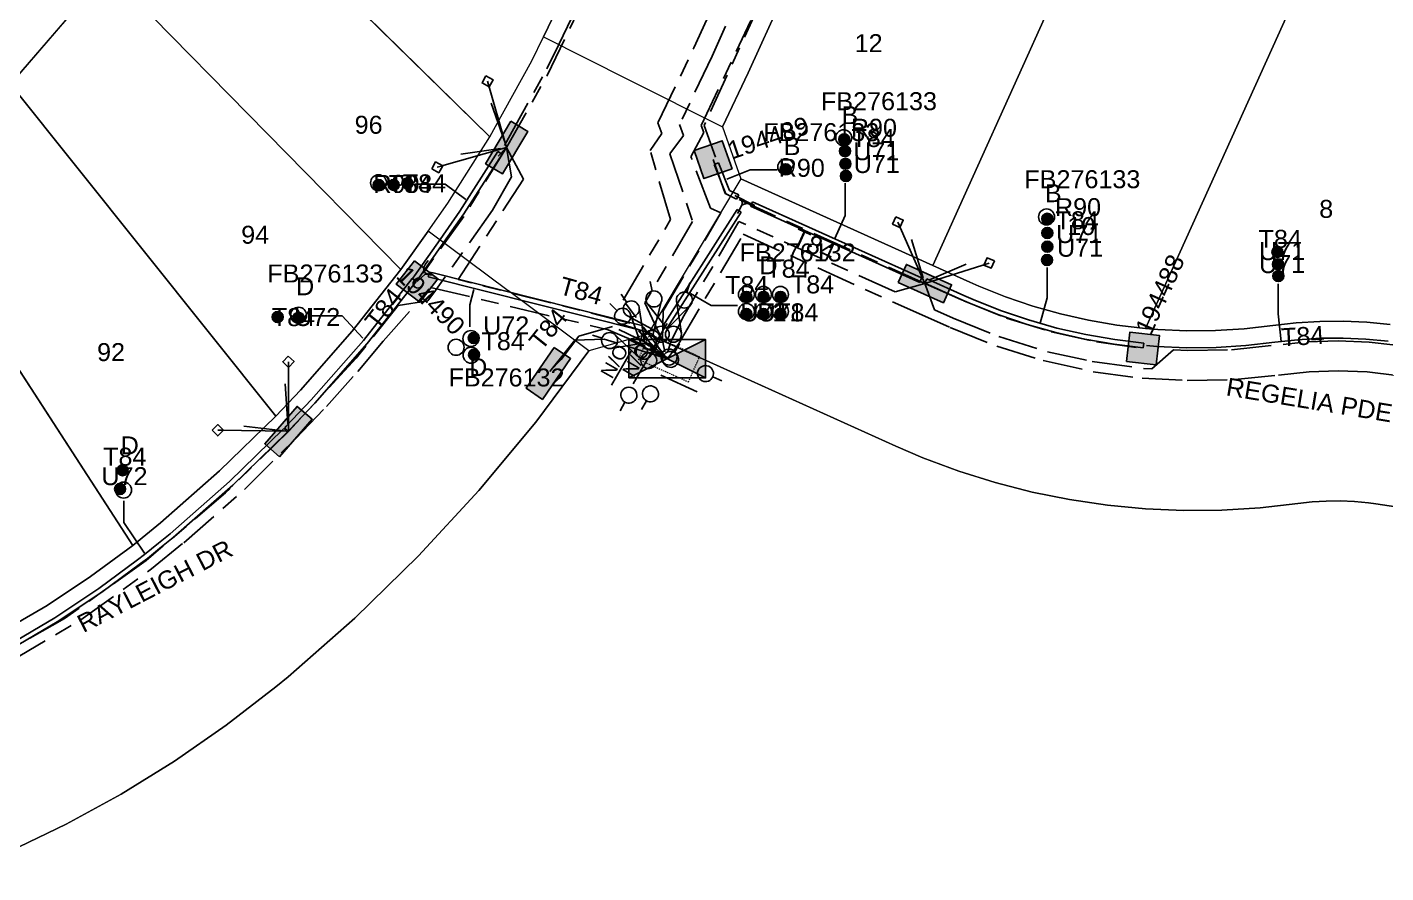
# Model space of a CAD drawing. Header units: metres. Extents: x 282960 to 285195, y 6134329 to 6136665.
# Drawn here: x 283558 to 283693.9, y 6135703 to 6135787.7 of the extents above; entities that cross this region are included whole.
import ezdxf
from ezdxf.enums import TextEntityAlignment as Align

# ---------------------------------------------------------------- set-up
doc = ezdxf.new("R2010")
doc.units = ezdxf.units.M
for name, pattern in [('Cable Exist UG', [8.2, 4, -1.2, 1.8, -1.2]), ('DASHED', [0.75, 0.5, -0.25]), ('HIDDEN', [0.375, 0.25, -0.125]), ('HIDDEN2', [0.1875, 0.125, -0.0625])]:
    doc.linetypes.add(name, pattern=pattern)
doc.layers.get('0').update_dxf_attribs({"color": 6})
for name, color, linetype, lineweight in [('Cadastre Land Parcels_SP_EXT', 9, 'Continuous', 5), ('Cadastre Other Property_SP_EXT', 9, 'HIDDEN', 5), ('Cadastre Roads_SP_EXT', 9, 'Continuous', 5)]:
    doc.layers.add(name, color=color, linetype=linetype, lineweight=lineweight)
for name, color, linetype in [('Duct_SP_EXT', 7, 'Continuous'), ('Equip_HV_EXT', 7, 'Continuous'), ('Equip_LV_EXT', 7, 'Continuous'), ('Mains_HV_EXT', 7, 'Continuous'), ('Mains_LV_EXT', 7, 'Continuous'), ('Mains_LV_SL_EXT', 7, 'Continuous'), ('Notes_HV_MISC', 7, 'Continuous'), ('Services_SP_EXT', 7, 'Continuous'), ('Sub_SP_EXT', 7, 'Continuous'), ('SupportsUG_SP_LV_EXT', 7, 'Continuous'), ('SupportsUG_SP_LV_SL_EXT', 7, 'Continuous'), ('Trench_SP_EXT', 7, 'Continuous')]:
    doc.layers.add(name, color=color, linetype=linetype)
doc.layers.add('UNKNOWN_FEATURES', color=1, linetype='DASHED', plot=False)
doc.styles.add('COLUMN_LABEL', font='arial.ttf')
doc.styles.add('iecARIAL', font='arial.ttf', dxfattribs={"height": 2})
doc.styles.add('POLE_LABEL', font='arial.ttf')
doc.styles.get("Standard").update_dxf_attribs({"font": 'arial.ttf'})
doc.styles.add('SWITCH_LABEL', font='arial.ttf', dxfattribs={"height": 2.5})

# ---------------------------------------------------------------- blocks, each defined once
blk = doc.blocks.new('SUB_PADMOUNT_EXT')
for points in [[(0, 0), (-3.84, 1.92), (-3.84, -1.92)], [(0, 0), (3.84, 1.92), (3.84, -1.92)]]:
    blk.add_hatch(color=256).paths.add_polyline_path(points)
for p, q in [((3.84, 1.92), (-3.84, -1.92)), ((-3.84, 1.92), (3.84, -1.92))]:
    blk.add_line(p, q)
blk.add_lwpolyline([(-3.84, -1.92), (3.84, -1.92), (3.84, 1.92), (-3.84, 1.92)], close=True)
for tag, height, flags, p in [('ASSET_NUM', 3.5, 8, (2, 2)), ('STREET_CODE', 0.2, 9, (1.5, 0)), ('CONSTRUCTED_VOLTAGE', 0.2, 9, (1.5, -0.2)), ('OPERATING_VOLTAGE', 0.2, 9, (1.5, -0.6)), ('ORIENTATION', 0.2, 9, (1.5, -0.8)), ('OWNED_BY', 0.2, 9, (1.5, -1)), ('OPERATED_BY', 0.2, 9, (1.5, -1.2)), ('NO_PHASES', 0.2, 9, (1.5, -0.4)), ('MAINTAINED_BY', 0.2, 9, (1.5, -1.4)), ('SECONDARY_VOLTAGE', 0.2, 9, (1.5, -1.6)), ('STATE', 0.2, 9, (1.5, -1.8)), ('SUBSTATION_TYPE', 0.2, 9, (1.5, -2.2)), ('PARENT', 0.2, 9, (1.5, -2)), ('USAGE', 0.2, 9, (1.5, -2.4)), ('LEGEND', 0.2, 9, (1.5, -2.6)), ('LOCATION', 0.2, 9, (1.5, -2.8)), ('STREETNAME', 0.2, 9, (1.5, -3)), ('SUBURB', 0.2, 9, (1.5, -3.2)), ('Z', 0.2, 1, (1.5, -3.6)), ('NOTES', 0.2, 9, (1.5, -3.4))]:
    blk.add_attdef(tag, text='', height=height, dxfattribs=dict(flags=flags)).set_placement(p, align=Align.MIDDLE_LEFT)
blk = doc.blocks.new('COLUMN_EXT')
blk.add_hatch(color=256).paths.add_polyline_path([(-1.49, 1.48), (-1.49, -1.49), (1.48, -1.49), (1.48, 1.48)])
blk.add_lwpolyline([(-1.49, -1.49), (1.48, -1.49), (1.48, 1.48), (-1.49, 1.48)], close=True)
for tag, height, style, flags, p in [('ASSET_NUM', 2.5, 'COLUMN_LABEL', 8, (2, 2)), ('STRUCTURE_PLANT_NUMBER', 0.2, 'POLE_LABEL', 9, (1.81, 0.03)), ('STREET_CODE', 0.2, 'COLUMN_LABEL', 9, (1.81, -0.2))]:
    blk.add_attdef(tag, text='', height=height, dxfattribs=dict(style=style, flags=flags)).set_placement(p, align=Align.MIDDLE_LEFT)
at = {"flags": 9}
for tag, p in [('COLUMN_TYPE', (1.81, -0.4)), ('OWNED_BY', (1.81, -0.6)), ('STATE', (1.81, -0.8)), ('USAGE', (1.81, -1)), ('LEGEND', (1.81, -1.2)), ('LOCATION', (1.81, -1.4)), ('STREETNAME', (1.81, -1.6)), ('SUBURB', (1.81, -1.8)), ('NOTES', (1.81, -2))]:
    blk.add_attdef(tag, text='', height=0.2, dxfattribs=at).set_placement(p, align=Align.MIDDLE_LEFT)
at = {"flags": 1}
blk.add_attdef('Z', (1.81, -2.35), '', height=0.2, dxfattribs=at)
blk = doc.blocks.new('PILLAR_EXT')
blk.add_hatch(color=256).paths.add_polyline_path([(-2.475, 0.99), (-2.475, -0.99), (2.475, -0.99), (2.475, 0.99)])
blk.add_lwpolyline([(-2.475, -0.99), (2.475, -0.99), (2.475, 0.99), (-2.475, 0.99)], close=True)
at = {"style": 'iecARIAL', "flags": 8}
blk.add_attdef('ASSET_NUM', (1.5, 3.5), '', height=2.5, dxfattribs=at)
for tag, p, flags in [('OWNED_BY', (0, -0.2), 9), ('STATE', (0, -0.4), 9), ('SUPPORT_TYPE', (0, -0.6), 9), ('USAGE', (0, -0.8), 9), ('LEGEND', (0, -1), 9), ('LOCATION', (0, -1.2), 9), ('NOTES', (0, -1.4), 9), ('STREETNAME', (0, -1.8), 9), ('SUBURB', (0, -2), 1), ('PARENT', (0, -1.6), 9)]:
    blk.add_attdef(tag, p, '', height=0.2, dxfattribs=dict(flags=flags))
blk = doc.blocks.new('DUCT_EXT')
blk.add_circle((0, 0.8), 0.8)
at = {"flags": 1}
blk.add_attdef('Z', (0, 0), '', height=0.2, dxfattribs=at)
at = {"flags": 9}
for tag, p in [('DUCT_CODE', (0, 0)), ('XSECT_TYPE', (0, -0.2)), ('STATE', (0, -0.6)), ('FB_REFERENCE', (0, -0.4)), ('NOTES', (0, -0.8))]:
    blk.add_attdef(tag, text='', height=0.2, dxfattribs=at).set_placement(p, align=Align.MIDDLE_LEFT)
blk = doc.blocks.new('CCP_EXT')
at = {"flags": 9}
for tag, p in [('LEGEND', (0, -1.4)), ('STATE', (0, -1.8)), ('LIFE_SUPPORT', (0, -1.6)), ('NOTES', (0, -2))]:
    blk.add_attdef(tag, text='', height=0.2, dxfattribs=at).set_placement(p, align=Align.MIDDLE_LEFT)
blk.add_wipeout([(0, 0.57), (0.57, 0), (0, -0.57), (-0.57, 0)])
blk.add_lwpolyline([(-0.57, 0), (0, 0.57), (0.57, 0), (0, -0.57), (-0.57, 0)])
at = {"flags": 1}
blk.add_attdef('Z', (0, 0), '', height=0.2, dxfattribs=at)
at = {"flags": 9}
for tag, p in [('CCP_TYPE', (0, 0)), ('CONSTRUCTED_VOLTAGE', (0, -0.2)), ('OPERATING_VOLTAGE', (0, -0.6)), ('ORIENTATION', (0, -0.8)), ('OWNED_BY', (0, -1)), ('NO_PHASES', (0, -0.4)), ('USAGE', (0, -1.2))]:
    blk.add_attdef(tag, text='', height=0.2, dxfattribs=at).set_placement(p, align=Align.MIDDLE_LEFT)
blk = doc.blocks.new('LV_UG_DFUSE_CLOSED_EXT')
for points in [[(1, 0), (0, 0)], [(5.04, 0.73), (2.16, -0.72)], [(5.05, -0.71), (2.16, 0.72)], [(6.2, 0.01), (7.2, 0.01)]]:
    blk.add_lwpolyline(points)
for centre in [(1.8, 0), (5.4, 0.01)]:
    blk.add_circle(centre, 0.8)
at = {"flags": 9}
for tag, p in [('ACTUAL_STATUS', (0, 0)), ('CONSTRUCTED_VOLTAGE', (0, -0.2)), ('OPERATING_VOLTAGE', (0, -0.6)), ('ORIENTATION', (0, -0.8)), ('STATE', (0, -1)), ('SWITCH_TYPE', (0, -1.2)), ('NO_PHASES', (0, -0.4)), ('USAGE', (0, -1.4)), ('NOTES', (0, -1.6))]:
    blk.add_attdef(tag, text='', height=0.2, dxfattribs=at).set_placement(p, align=Align.MIDDLE_LEFT)
at = {"flags": 1}
blk.add_attdef('Z', (0, 0), '', height=0.2, dxfattribs=at)
blk = doc.blocks.new('SWG_HOLEC_SU_NO_EXT')
blk.add_line((1.8, -2), (5.8, -2))
for points in [[(1, 0), (0, 0)], [(6.6, 0), (7.6, 0)]]:
    blk.add_lwpolyline(points)
for points in [[(1.8, -0.8, 1), (1.8, 0.8, 1)], [(5.8, -0.8, 1), (5.8, 0.8, 1)]]:
    blk.add_lwpolyline(points, format="xyb", close=True)
at = {"insert": (5.31, -3.64), "char_height": 1.4, "width": 3.8863, "attachment_point": 1, "rotation": 180}
blk.add_mtext('{\\fArial|b0|i0|c0|p34;N/O}', dxfattribs=at)
at = {"style": 'SWITCH_LABEL', "flags": 8}
blk.add_attdef('ASSET_NUM', text='', height=2.5, rotation=179.9544, dxfattribs=at).set_placement((-2.4, 0), align=Align.MIDDLE_LEFT)
at = {"flags": 1}
blk.add_attdef('Z', (0, 0), '', height=0.2, dxfattribs=at)
at = {"flags": 9}
for tag, p in [('ACTUAL_STATUS', (0, -0.4)), ('CONSTRUCTED_VOLTAGE', (0, -0.6)), ('OPERATING_VOLTAGE', (0, -1)), ('ORIENTATION', (0, -1.2)), ('OWNED_BY', (0, -1.4)), ('NO_PHASES', (0, -0.8)), ('STATE', (0, -1.8)), ('SWITCH_TYPE', (0, -2)), ('STREETNAME', (0, -2.6)), ('SUBURB', (0, -2.8)), ('PARENT', (0, -1.6)), ('USAGE', (0, -2.2)), ('LOCATION', (0, -2.4)), ('NOTES', (0, -3))]:
    blk.add_attdef(tag, text='', height=0.2, dxfattribs=at).set_placement(p, align=Align.MIDDLE_LEFT)
at = {"style": 'SWITCH_LABEL', "flags": 9}
blk.add_attdef('STREET_CODE', text='', height=0.2, dxfattribs=at).set_placement((0, -0.2), align=Align.MIDDLE_LEFT)
blk = doc.blocks.new('SWG_HOLEC_SU_EXT')
blk.add_line((1.8, -2), (5.8, -2))
for points in [[(1, 0), (0, 0)], [(6.6, 0), (7.6, 0)]]:
    blk.add_lwpolyline(points)
for points in [[(1.8, -0.8, 1), (1.8, 0.8, 1)], [(5.8, -0.8, 1), (5.8, 0.8, 1)]]:
    blk.add_lwpolyline(points, format="xyb", close=True)
at = {"style": 'SWITCH_LABEL', "flags": 8}
blk.add_attdef('ASSET_NUM', text='', height=2.5, rotation=179.9544, dxfattribs=at).set_placement((-2.4, 0), align=Align.MIDDLE_LEFT)
at = {"flags": 1}
blk.add_attdef('Z', (0, 0), '', height=0.2, dxfattribs=at)
at = {"flags": 9}
for tag, p in [('ACTUAL_STATUS', (0, -0.4)), ('CONSTRUCTED_VOLTAGE', (0, -0.6)), ('OPERATING_VOLTAGE', (0, -1)), ('ORIENTATION', (0, -1.2)), ('OWNED_BY', (0, -1.4)), ('NO_PHASES', (0, -0.8)), ('STATE', (0, -1.8)), ('SWITCH_TYPE', (0, -2)), ('STREETNAME', (0, -2.6)), ('SUBURB', (0, -2.8)), ('PARENT', (0, -1.6)), ('USAGE', (0, -2.2)), ('LOCATION', (0, -2.4)), ('NOTES', (0, -3))]:
    blk.add_attdef(tag, text='', height=0.2, dxfattribs=at).set_placement(p, align=Align.MIDDLE_LEFT)
at = {"style": 'SWITCH_LABEL', "flags": 9}
blk.add_attdef('STREET_CODE', text='', height=0.2, dxfattribs=at).set_placement((0, -0.2), align=Align.MIDDLE_LEFT)
blk = doc.blocks.new('CABLE_LARGE_EXT')
h = blk.add_hatch(color=256)
edge = h.paths.add_edge_path()
edge.add_arc((0, 0.55), 0.55, 0, 360)
blk.add_circle((0, 0.55), 0.55)
at = {"flags": 1}
blk.add_attdef('Z', (0, 0), '', height=0.2, dxfattribs=at)
at = {"flags": 9}
for tag, p in [('COND_CODE', (0, 0)), ('STATE', (0, -0.4)), ('XSECT_SIZE', (0, -0.6)), ('FB_REFERENCE', (0, -0.2)), ('NOTES', (0, -0.8))]:
    blk.add_attdef(tag, text='', height=0.2, dxfattribs=at).set_placement(p, align=Align.MIDDLE_LEFT)
blk = doc.blocks.new('*U138')
at = {"color": 250}
blk.add_wipeout([(-61.37, 21.8), (-42.29, 88.84), (89.43, 51.43), (70.35, -15.61)], dxfattribs=at)

msp = doc.modelspace()

# ---------------------------------------------------------------- linework, layer by layer
at = {"layer": 'Cadastre Land Parcels_SP_EXT', "linetype": 'Continuous'}
for p, q in [((283643.22, 6135812.02), (283630.11, 6135783.08)), ((283604.25, 6135776.68), (283575.82, 6135804.64)), ((283575.82, 6135804.64), (283604.25, 6135776.68)), ((283648.59, 6135763.79), (283665.76, 6135801.84)), ((283665.76, 6135801.84), (283648.59, 6135763.79)), ((283566.03, 6135793.27), (283556.29, 6135781.95)), ((283566.03, 6135793.27), (283595.37, 6135763.38)), ((283595.37, 6135763.38), (283566.03, 6135793.27)), ((283685.81, 6135792.79), (283669.87, 6135757.48)), ((283669.87, 6135757.48), (283685.81, 6135792.79)), ((283609.63, 6135786.67), (283611.89, 6135791.34)), ((283608.46, 6135784.27), (283609.63, 6135786.67)), ((283604.67, 6135777.39), (283608.46, 6135784.27)), ((283630.11, 6135783.08), (283627.55, 6135777.68)), ((283582.84, 6135748.71), (283556.29, 6135781.95)), ((283556.29, 6135781.95), (283582.84, 6135748.71)), ((283604.25, 6135776.68), (283604.67, 6135777.39)), ((283627.55, 6135777.68), (283629.37, 6135772.47)), ((283600.06, 6135770.03), (283604.25, 6135776.68)), ((283604.25, 6135776.68), (283604.25, 6135776.68)), ((283544.54, 6135772.81), (283568.53, 6135735.77)), ((283629.37, 6135772.47), (283648.59, 6135763.79)), ((283598.09, 6135767.23), (283600.06, 6135770.03)), ((283595.54, 6135763.61), (283598.09, 6135767.23)), ((283595.37, 6135763.38), (283595.54, 6135763.61)), ((283648.59, 6135763.79), (283652.29, 6135762.13)), ((283590.5, 6135757.22), (283595.37, 6135763.38)), ((283595.37, 6135763.38), (283595.37, 6135763.38)), ((283652.29, 6135762.13), (283653.19, 6135761.73)), ((283653.19, 6135761.73), (283655.87, 6135760.66)), ((283655.87, 6135760.66), (283658.59, 6135759.73)), ((283658.59, 6135759.73), (283661.37, 6135758.95)), ((283661.37, 6135758.95), (283664.18, 6135758.31)), ((283664.18, 6135758.31), (283667.01, 6135757.82)), ((283682.61, 6135757.79), (283684.95, 6135758.06)), ((283684.95, 6135758.06), (283687.3, 6135758.2)), ((283687.3, 6135758.2), (283689.66, 6135758.23)), ((283689.66, 6135758.23), (283692.01, 6135758.12)), ((283692.01, 6135758.12), (283694.36, 6135757.9)), ((283585.31, 6135751.32), (283590.5, 6135757.22)), ((283620.09, 6135756.9), (283614.18, 6135755.25)), ((283620.09, 6135756.9), (283614.18, 6135755.25)), ((283644.88, 6135745.71), (283620.09, 6135756.9)), ((283644.88, 6135745.71), (283620.09, 6135756.9)), ((283667.01, 6135757.82), (283669.87, 6135757.48)), ((283669.87, 6135757.48), (283671.11, 6135757.38)), ((283671.11, 6135757.38), (283673.99, 6135757.26)), ((283673.99, 6135757.26), (283676.87, 6135757.29)), ((283676.87, 6135757.29), (283679.75, 6135757.46)), ((283679.75, 6135757.46), (283682.61, 6135757.79)), ((283614.18, 6135755.25), (283608.86, 6135748.11)), ((283614.18, 6135755.25), (283608.86, 6135748.11)), ((283582.84, 6135748.71), (283585.31, 6135751.32)), ((283577.22, 6135743.22), (283582.84, 6135748.71)), ((283582.84, 6135748.71), (283582.84, 6135748.71)), ((283608.86, 6135748.11), (283603.17, 6135741.26)), ((283608.86, 6135748.11), (283603.17, 6135741.26)), ((283647.6, 6135744.55), (283644.88, 6135745.71)), ((283647.6, 6135744.55), (283644.88, 6135745.71)), ((283651.18, 6135743.21), (283647.6, 6135744.55)), ((283651.18, 6135743.21), (283647.6, 6135744.55)), ((283571.32, 6135738.03), (283577.22, 6135743.22)), ((283654.83, 6135742.06), (283651.18, 6135743.21)), ((283654.83, 6135742.06), (283651.18, 6135743.21)), ((283658.53, 6135741.11), (283654.83, 6135742.06)), ((283658.53, 6135741.11), (283654.83, 6135742.06)), ((283603.17, 6135741.26), (283597.14, 6135734.71)), ((283603.17, 6135741.26), (283597.14, 6135734.71)), ((283662.28, 6135740.35), (283658.53, 6135741.11)), ((283662.28, 6135740.35), (283658.53, 6135741.11)), ((283666.06, 6135739.78), (283662.28, 6135740.35)), ((283666.06, 6135739.78), (283662.28, 6135740.35)), ((283669.87, 6135739.42), (283666.06, 6135739.78)), ((283669.87, 6135739.42), (283666.06, 6135739.78)), ((283673.69, 6135739.25), (283669.87, 6135739.42)), ((283673.69, 6135739.25), (283669.87, 6135739.42)), ((283677.51, 6135739.29), (283673.69, 6135739.25)), ((283677.51, 6135739.29), (283673.69, 6135739.25)), ((283673.69, 6135739.25), (283673.69, 6135739.25)), ((283673.69, 6135739.25), (283673.69, 6135739.25)), ((283681.33, 6135739.53), (283677.51, 6135739.29)), ((283681.33, 6135739.53), (283677.51, 6135739.29)), ((283685.12, 6135739.96), (283681.33, 6135739.53)), ((283685.12, 6135739.96), (283681.33, 6135739.53)), ((283686.53, 6135740.12), (283685.12, 6135739.96)), ((283686.53, 6135740.12), (283685.12, 6135739.96)), ((283687.94, 6135740.21), (283686.53, 6135740.12)), ((283687.94, 6135740.21), (283686.53, 6135740.12)), ((283689.36, 6135740.22), (283687.94, 6135740.21)), ((283689.36, 6135740.22), (283687.94, 6135740.21)), ((283690.77, 6135740.16), (283689.36, 6135740.22)), ((283690.77, 6135740.16), (283689.36, 6135740.22)), ((283692.18, 6135740.03), (283690.77, 6135740.16)), ((283692.18, 6135740.03), (283690.77, 6135740.16)), ((283692.93, 6135739.92), (283692.18, 6135740.03)), ((283692.93, 6135739.92), (283692.18, 6135740.03)), ((283752.27, 6135730.96), (283692.93, 6135739.92)), ((283752.27, 6135730.96), (283692.93, 6135739.92)), ((283570.21, 6135737.11), (283571.32, 6135738.03)), ((283568.53, 6135735.77), (283570.21, 6135737.11)), ((283597.14, 6135734.71), (283590.76, 6135728.49)), ((283597.14, 6135734.71), (283590.76, 6135728.49)), ((283590.76, 6135728.49), (283584.08, 6135722.62)), ((283590.76, 6135728.49), (283584.08, 6135722.62)), ((283582.86, 6135721.62), (283577.9, 6135717.77)), ((283582.86, 6135721.62), (283577.9, 6135717.77)), ((283584.08, 6135722.62), (283582.86, 6135721.62)), ((283584.08, 6135722.62), (283582.86, 6135721.62)), ((283577.9, 6135717.77), (283572.73, 6135714.18)), ((283577.9, 6135717.77), (283572.73, 6135714.18)), ((283572.73, 6135714.18), (283567.39, 6135710.87)), ((283572.73, 6135714.18), (283567.39, 6135710.87)), ((283567.39, 6135710.87), (283561.88, 6135707.85)), ((283567.39, 6135710.87), (283561.88, 6135707.85)), ((283561.88, 6135707.85), (283556.22, 6135705.11)), ((283561.88, 6135707.85), (283556.22, 6135705.11))]:
    msp.add_line(p, q, dxfattribs=at)
for points in [[(283566.03, 6135793.27), (283537.42, 6135821.41), (283536.32, 6135819.63), (283535.12, 6135817.91), (283533.84, 6135816.25), (283532.47, 6135814.67), (283531.02, 6135813.16), (283530.33, 6135812.48), (283548.83, 6135776.15), (283556.29, 6135781.95), (283566.03, 6135793.27)], [(283568.53, 6135735.77), (283544.54, 6135772.81), (283532.79, 6135763.68), (283552.28, 6135725.41), (283555.45, 6135727.1), (283559.96, 6135729.76), (283564.32, 6135732.65), (283568.53, 6135735.77)]]:
    msp.add_lwpolyline(points, close=True, dxfattribs=at)
at = {"layer": 'Cadastre Other Property_SP_EXT', "linetype": 'HIDDEN2'}
for p, q in [((283620.25, 6135756.9), (283619.12, 6135754.4)), ((283625.26, 6135754.64), (283620.25, 6135756.9)), ((283620.25, 6135756.9), (283620.25, 6135756.9)), ((283619.12, 6135754.4), (283624.14, 6135752.14)), ((283624.14, 6135752.14), (283625.26, 6135754.64))]:
    msp.add_line(p, q, dxfattribs=at)
at = {"layer": 'Cadastre Roads_SP_EXT', "linetype": 'Continuous'}
for p, q in [((283630.11, 6135783.08), (283643.22, 6135812.02)), ((283611.89, 6135791.34), (283609.63, 6135786.67)), ((283609.63, 6135786.67), (283618.18, 6135782.38)), ((283627.55, 6135777.68), (283630.11, 6135783.08)), ((283618.18, 6135782.38), (283627.55, 6135777.68)), ((283629.37, 6135772.47), (283624.91, 6135764.98)), ((283598.09, 6135767.23), (283595.54, 6135763.61)), ((283606.11, 6135761.26), (283598.09, 6135767.23)), ((283624.91, 6135764.98), (283620.09, 6135756.9)), ((283595.54, 6135763.61), (283595.37, 6135763.38)), ((283652.29, 6135762.13), (283648.59, 6135763.79)), ((283648.59, 6135763.79), (283648.59, 6135763.79)), ((283595.37, 6135763.38), (283590.5, 6135757.22)), ((283653.19, 6135761.73), (283652.29, 6135762.13)), ((283606.13, 6135761.24), (283606.11, 6135761.26)), ((283614.18, 6135755.25), (283606.13, 6135761.24)), ((283655.87, 6135760.66), (283653.19, 6135761.73)), ((283658.59, 6135759.73), (283655.87, 6135760.66)), ((283661.37, 6135758.95), (283658.59, 6135759.73)), ((283664.18, 6135758.31), (283661.37, 6135758.95)), ((283667.01, 6135757.82), (283664.18, 6135758.31)), ((283684.95, 6135758.06), (283682.61, 6135757.79)), ((283687.3, 6135758.2), (283684.95, 6135758.06)), ((283689.66, 6135758.23), (283687.3, 6135758.2)), ((283692.01, 6135758.12), (283689.66, 6135758.23)), ((283694.36, 6135757.9), (283692.01, 6135758.12)), ((283620.09, 6135756.9), (283644.88, 6135745.71)), ((283669.87, 6135757.48), (283667.01, 6135757.82)), ((283671.11, 6135757.38), (283669.87, 6135757.48)), ((283673.99, 6135757.26), (283671.11, 6135757.38)), ((283676.87, 6135757.29), (283673.99, 6135757.26)), ((283679.75, 6135757.46), (283676.87, 6135757.29)), ((283682.61, 6135757.79), (283679.75, 6135757.46)), ((283608.86, 6135748.11), (283614.18, 6135755.25)), ((283614.18, 6135755.25), (283614.18, 6135755.25)), ((283585.31, 6135751.32), (283582.84, 6135748.71)), ((283603.17, 6135741.26), (283608.86, 6135748.11)), ((283644.88, 6135745.71), (283647.6, 6135744.55)), ((283647.6, 6135744.55), (283651.18, 6135743.21)), ((283577.22, 6135743.22), (283571.32, 6135738.03)), ((283651.18, 6135743.21), (283654.83, 6135742.06)), ((283654.83, 6135742.06), (283658.53, 6135741.11)), ((283597.13, 6135734.71), (283603.17, 6135741.26)), ((283658.53, 6135741.11), (283662.28, 6135740.35)), ((283662.28, 6135740.35), (283666.06, 6135739.78)), ((283666.06, 6135739.78), (283669.87, 6135739.42)), ((283669.87, 6135739.42), (283673.69, 6135739.26)), ((283673.69, 6135739.26), (283677.51, 6135739.29)), ((283677.51, 6135739.29), (283681.33, 6135739.53)), ((283681.33, 6135739.53), (283685.12, 6135739.96)), ((283685.12, 6135739.96), (283686.53, 6135740.12)), ((283686.53, 6135740.12), (283687.94, 6135740.21)), ((283687.94, 6135740.21), (283689.35, 6135740.22)), ((283689.35, 6135740.22), (283690.77, 6135740.16)), ((283690.77, 6135740.16), (283692.18, 6135740.03)), ((283692.18, 6135740.03), (283692.93, 6135739.92)), ((283692.93, 6135739.92), (283752.27, 6135730.96)), ((283571.32, 6135738.03), (283570.21, 6135737.11)), ((283570.21, 6135737.11), (283568.53, 6135735.77)), ((283568.53, 6135735.77), (283564.32, 6135732.65)), ((283590.76, 6135728.49), (283597.13, 6135734.71)), ((283564.32, 6135732.65), (283559.96, 6135729.76)), ((283559.96, 6135729.76), (283555.45, 6135727.1)), ((283584.08, 6135722.62), (283590.76, 6135728.49)), ((283577.9, 6135717.77), (283582.86, 6135721.61)), ((283582.86, 6135721.61), (283584.08, 6135722.62)), ((283572.73, 6135714.18), (283577.9, 6135717.77)), ((283567.39, 6135710.87), (283572.73, 6135714.18)), ((283561.88, 6135707.85), (283567.39, 6135710.87)), ((283556.22, 6135705.11), (283561.88, 6135707.85))]:
    msp.add_line(p, q, dxfattribs=at)
at = {"layer": 'Duct_SP_EXT'}
for p, q in [((283605.08, 6135775.19), (283601.28, 6135769.22)), ((283605.49, 6135774.93), (283601.68, 6135768.96)), ((283626.71, 6135773.9), (283627.89, 6135770.95)), ((283627.16, 6135774.07), (283628.26, 6135771.3)), ((283630.3, 6135773.37), (283627.97, 6135772.44)), ((283633.03, 6135773.37), (283630.3, 6135773.37)), ((283596.75, 6135771.94), (283599.81, 6135771.94)), ((283599.81, 6135771.94), (283601.87, 6135770.39)), ((283639.81, 6135772.02), (283639.81, 6135768.78)), ((283627.89, 6135770.95), (283628.96, 6135770.44)), ((283628.26, 6135771.3), (283629.17, 6135770.87)), ((283601.28, 6135769.22), (283599.28, 6135766.39)), ((283601.68, 6135768.96), (283599.68, 6135766.11)), ((283621.57, 6135757.73), (283629.01, 6135769.4)), ((283621.98, 6135757.47), (283629.41, 6135769.14)), ((283639.81, 6135768.78), (283638.78, 6135766.5)), ((283599.28, 6135766.39), (283596.73, 6135762.77)), ((283599.68, 6135766.11), (283597.12, 6135762.5)), ((283660.02, 6135763.58), (283660.02, 6135760.55)), ((283591.62, 6135756.28), (283596.51, 6135762.48)), ((283591.99, 6135755.98), (283596.89, 6135762.18)), ((283596.73, 6135762.77), (283596.54, 6135762.5)), ((283597.12, 6135762.5), (283596.93, 6135762.23)), ((283598.11, 6135762.67), (283598.5, 6135762.57)), ((283598.22, 6135763.13), (283598.61, 6135763.04)), ((283598.5, 6135762.57), (283619.19, 6135757.36)), ((283598.61, 6135763.04), (283619.49, 6135757.78)), ((283647.99, 6135762.46), (283651.69, 6135760.79)), ((283602.27, 6135759.84), (283602.67, 6135761.4)), ((283602.27, 6135759.84), (283602.67, 6135761.4)), ((283626.4, 6135759.8), (283624.34, 6135760.98)), ((283647.79, 6135762.03), (283651.5, 6135760.35)), ((283651.69, 6135760.79), (283652.63, 6135760.38)), ((283683.15, 6135761.96), (283683.15, 6135758.94)), ((283602.27, 6135757.65), (283602.27, 6135759.84)), ((283602.27, 6135757.65), (283602.27, 6135759.84)), ((283629.05, 6135759.8), (283626.4, 6135759.8)), ((283651.5, 6135760.35), (283652.44, 6135759.94)), ((283652.44, 6135759.94), (283655.19, 6135758.84)), ((283652.63, 6135760.38), (283655.36, 6135759.29)), ((283660.02, 6135760.55), (283659.34, 6135758.03)), ((283586.27, 6135758.75), (283589.48, 6135758.75)), ((283589.48, 6135758.75), (283591.56, 6135756.51)), ((283655.19, 6135758.84), (283658.02, 6135757.88)), ((283655.36, 6135759.29), (283658.16, 6135758.34)), ((283658.16, 6135758.34), (283661.01, 6135757.53)), ((283683.15, 6135758.94), (283683.43, 6135756.17)), ((283619.19, 6135757.36), (283619.55, 6135756.79)), ((283619.49, 6135757.78), (283619.96, 6135757.05)), ((283658.02, 6135757.88), (283660.89, 6135757.07)), ((283660.89, 6135757.07), (283663.8, 6135756.41)), ((283661.01, 6135757.53), (283663.89, 6135756.88)), ((283663.89, 6135756.88), (283666.8, 6135756.38)), ((283586.39, 6135750.33), (283591.62, 6135756.28)), ((283586.75, 6135750.01), (283591.99, 6135755.98)), ((283663.8, 6135756.41), (283666.73, 6135755.9)), ((283666.73, 6135755.9), (283669.65, 6135755.56)), ((283666.8, 6135756.38), (283669.7, 6135756.03)), ((283583.9, 6135747.71), (283586.39, 6135750.33)), ((283584.25, 6135747.38), (283586.75, 6135750.01)), ((283583.66, 6135747.47), (283583.58, 6135747.39)), ((283583.74, 6135747.54), (283583.9, 6135747.71)), ((283583.99, 6135747.12), (283583.91, 6135747.05)), ((283584.09, 6135747.21), (283584.25, 6135747.38)), ((283583.91, 6135747.05), (283578.54, 6135741.8)), ((283578.22, 6135742.15), (283572.27, 6135736.92)), ((283578.54, 6135741.8), (283572.58, 6135736.56)), ((283572.27, 6135736.92), (283571.13, 6135735.98)), ((283572.58, 6135736.56), (283571.43, 6135735.61)), ((283571.13, 6135735.98), (283569.71, 6135734.85)), ((283571.43, 6135735.61), (283570.01, 6135734.47)), ((283569.03, 6135734.33), (283565.16, 6135731.46)), ((283569.32, 6135733.94), (283565.44, 6135731.07)), ((283569.71, 6135734.85), (283569.03, 6135734.32)), ((283569.03, 6135734.32), (283569.03, 6135734.33)), ((283570.01, 6135734.47), (283569.32, 6135733.94)), ((283569.32, 6135733.94), (283569.32, 6135733.94)), ((283565.16, 6135731.46), (283560.73, 6135728.52)), ((283565.44, 6135731.07), (283560.99, 6135728.11)), ((283560.73, 6135728.52), (283556.16, 6135725.82)), ((283560.99, 6135728.11), (283556.4, 6135725.4))]:
    msp.add_line(p, q, dxfattribs=at)
at = {"layer": 'Duct_SP_EXT', "linetype": 'Continuous'}
for p, q in [((283605.49, 6135774.93), (283605.08, 6135775.19)), ((283627.16, 6135774.07), (283626.71, 6135773.9)), ((283629.17, 6135770.87), (283628.96, 6135770.44)), ((283629.01, 6135769.4), (283629.41, 6135769.14)), ((283630.54, 6135770.17), (283630.34, 6135769.74)), ((283596.51, 6135762.48), (283596.89, 6135762.18)), ((283596.93, 6135762.23), (283596.54, 6135762.5)), ((283598.22, 6135763.13), (283598.11, 6135762.67)), ((283647.47, 6135762.54), (283647.28, 6135762.1)), ((283647.99, 6135762.46), (283647.79, 6135762.03)), ((283619.96, 6135757.05), (283619.55, 6135756.79)), ((283621.57, 6135757.73), (283621.98, 6135757.47)), ((283669.7, 6135756.03), (283669.65, 6135755.56)), ((283583.99, 6135747.12), (283583.66, 6135747.47)), ((283583.74, 6135747.54), (283584.09, 6135747.21))]:
    msp.add_line(p, q, dxfattribs=at)
at = {"layer": 'Duct_SP_EXT'}
msp.add_lwpolyline([(283567.63, 6135740.23), (283567.63, 6135738.07), (283569.7, 6135734.99)], dxfattribs=at)
at = {"layer": 'Mains_HV_EXT', "linetype": 'Cable Exist UG'}
for p, q in [((283623.19, 6135755.99), (283629.61, 6135766.92)), ((283593.58, 6135756.2), (283598.34, 6135761.6)), ((283598.34, 6135761.6), (283616.09, 6135757.36)), ((283646.6, 6135759.24), (283646.6, 6135759.24)), ((283646.6, 6135759.24), (283650.32, 6135757.57)), ((283616.09, 6135757.36), (283620.39, 6135755.52)), ((283650.32, 6135757.57), (283655.01, 6135755.7)), ((283591.06, 6135753.18), (283593.58, 6135756.2)), ((283620.39, 6135755.52), (283622.01, 6135754.45)), ((283622.02, 6135754.41), (283623.19, 6135755.99)), ((283655.01, 6135755.7), (283659.63, 6135754.27)), ((283659.63, 6135754.27), (283664.63, 6135753.15)), ((283587.93, 6135749.68), (283591.06, 6135753.18)), ((283664.63, 6135753.15), (283669.53, 6135752.5)), ((283678.82, 6135752.37), (283683.18, 6135752.82)), ((283683.18, 6135752.82), (283686.26, 6135753.13)), ((283686.26, 6135753.13), (283689.16, 6135753.25)), ((283689.16, 6135753.25), (283692.06, 6135753.14)), ((283692.06, 6135753.14), (283695.02, 6135752.79)), ((283669.53, 6135752.5), (283674.04, 6135752.27)), ((283674.04, 6135752.27), (283678.82, 6135752.37)), ((283584.84, 6135746.48), (283587.93, 6135749.68)), ((283579.72, 6135741.37), (283584.84, 6135746.48)), ((283573.64, 6135736.04), (283579.72, 6135741.37)), ((283570.42, 6135733.42), (283573.64, 6135736.04)), ((283563.36, 6135728.32), (283570.42, 6135733.42)), ((283556.34, 6135724.18), (283563.36, 6135728.32))]:
    msp.add_line(p, q, dxfattribs=at)
at = {"layer": 'Mains_LV_EXT', "linetype": 'Cable Exist UG'}
for p, q in [((283624.68, 6135785.58), (283635.74, 6135810.01)), ((283638.01, 6135810.15), (283626.5, 6135784.75)), ((283610.01, 6135782.82), (283613.73, 6135790.54)), ((283625.41, 6135777.81), (283630.38, 6135788.33)), ((283621.09, 6135778.06), (283624.68, 6135785.58)), ((283626.5, 6135784.75), (283623.25, 6135777.91)), ((283605.95, 6135775.6), (283610.01, 6135782.82)), ((283621.47, 6135777), (283621.09, 6135778.06)), ((283623.25, 6135777.91), (283623.65, 6135776.8)), ((283624.39, 6135774.68), (283625.67, 6135777.09)), ((283625.67, 6135777.09), (283625.41, 6135777.81)), ((283620.3, 6135775.31), (283621.47, 6135777)), ((283623.65, 6135776.8), (283622.29, 6135774.97)), ((283605.95, 6135775.6), (283606.45, 6135772.66)), ((283607.64, 6135772.43), (283605.95, 6135775.6)), ((283622.35, 6135768.38), (283620.3, 6135775.31)), ((283622.29, 6135774.97), (283624.56, 6135768.19)), ((283626.35, 6135769.54), (283624.39, 6135774.68)), ((283601.1, 6135762.38), (283607.64, 6135772.43)), ((283606.45, 6135772.66), (283604.53, 6135769.34)), ((283604.53, 6135769.34), (283598.67, 6135761.05)), ((283621.62, 6135759.24), (283627.39, 6135769.06)), ((283627.39, 6135769.06), (283626.35, 6135769.54)), ((283617.61, 6135760.33), (283622.35, 6135768.38)), ((283624.56, 6135768.19), (283619.77, 6135760.04)), ((283629.19, 6135768.19), (283623.67, 6135758.75)), ((283618.31, 6135758.03), (283601.1, 6135762.38)), ((283598.67, 6135761.05), (283598.07, 6135760.24)), ((283647.8, 6135761.98), (283644.83, 6135761.15)), ((283647.8, 6135761.98), (283648.77, 6135759.35)), ((283595.09, 6135759.79), (283590.89, 6135754.51)), ((283598.07, 6135760.24), (283595.09, 6135759.79)), ((283622.02, 6135754.41), (283617.61, 6135760.33)), ((283619.77, 6135760.04), (283621.53, 6135756.29)), ((283648.77, 6135759.35), (283650.62, 6135758.52)), ((283622.02, 6135754.41), (283618.31, 6135758.03)), ((283621.53, 6135756.29), (283621.62, 6135759.24)), ((283623.67, 6135758.75), (283622.34, 6135756.13)), ((283650.62, 6135758.52), (283655.19, 6135756.67)), ((283655.19, 6135756.67), (283660.07, 6135755.16)), ((283612.78, 6135756.3), (283610.12, 6135752.99)), ((283615.72, 6135756.42), (283612.78, 6135756.3)), ((283622.01, 6135754.45), (283615.72, 6135756.42)), ((283670.5, 6135753.45), (283672.68, 6135755.35)), ((283672.68, 6135755.35), (283674.09, 6135755.28)), ((283674.09, 6135755.28), (283678.46, 6135755.36)), ((283678.46, 6135755.36), (283686.03, 6135756.14)), ((283686.03, 6135756.14), (283689.16, 6135756.26)), ((283689.16, 6135756.26), (283692.26, 6135756.11)), ((283692.26, 6135756.11), (283694.6, 6135755.86)), ((283660.07, 6135755.16), (283664.53, 6135754.18)), ((283664.53, 6135754.18), (283669.67, 6135753.49)), ((283669.67, 6135753.49), (283670.5, 6135753.45)), ((283577.83, 6135741.03), (283569.87, 6135734.25)), ((283569.87, 6135734.25), (283561.72, 6135728.46)), ((283561.72, 6135728.46), (283555.54, 6135724.92))]:
    msp.add_line(p, q, dxfattribs=at)
at = {"layer": 'Mains_LV_SL_EXT', "linetype": 'Cable Exist UG'}
for p, q in [((283605.95, 6135775.6), (283601.67, 6135768.71)), ((283627.82, 6135771.01), (283626.6, 6135774.39)), ((283601.67, 6135768.71), (283596.99, 6135762.18)), ((283647.8, 6135761.98), (283651.68, 6135760.24)), ((283651.68, 6135760.24), (283655.97, 6135758.53)), ((283655.97, 6135758.53), (283660.43, 6135757.14)), ((283660.43, 6135757.14), (283664.97, 6135756.14)), ((283664.97, 6135756.14), (283669.63, 6135755.49))]:
    msp.add_line(p, q, dxfattribs=at)
at = {"layer": 'Trench_SP_EXT', "linetype": 'Cable Exist UG'}
for p, q in [((283641.63, 6135812.68), (283625.71, 6135777.8)), ((283611.16, 6135785.93), (283613.42, 6135790.6)), ((283609.97, 6135783.49), (283611.16, 6135785.93)), ((283606.15, 6135776.55), (283609.97, 6135783.49)), ((283604.41, 6135780.03), (283605.95, 6135775.6)), ((283625.71, 6135777.8), (283626.83, 6135774.65)), ((283605.72, 6135775.82), (283606.15, 6135776.55)), ((283601.38, 6135774.94), (283605.95, 6135775.6)), ((283605.09, 6135774.75), (283605.89, 6135775.58)), ((283629, 6135770.68), (283628.77, 6135770.8)), ((283628.86, 6135770.75), (283630.61, 6135769.88)), ((283629, 6135770.68), (283629, 6135770.68)), ((283629.05, 6135769.01), (283629.47, 6135769.82)), ((283629.08, 6135769.05), (283629.51, 6135769.89)), ((283629.47, 6135769.82), (283629.47, 6135769.82)), ((283629.51, 6135769.89), (283629.51, 6135769.89)), ((283630.52, 6135769.92), (283630.52, 6135769.92)), ((283630.52, 6135769.92), (283630.79, 6135769.8)), ((283646.47, 6135766.4), (283647.8, 6135761.98)), ((283597.84, 6135763.92), (283598.09, 6135764.28)), ((283597.84, 6135763.92), (283597.84, 6135763.92)), ((283651.94, 6135763.93), (283647.75, 6135762.15)), ((283596.99, 6135762.18), (283597.78, 6135762.91)), ((283597.78, 6135762.91), (283598.38, 6135762.85)), ((283598.46, 6135762.83), (283597.86, 6135763)), ((283597.86, 6135763), (283597.86, 6135763)), ((283621.78, 6135757.6), (283622.01, 6135757.99)), ((283613.16, 6135756.73), (283611.4, 6135754.37)), ((283616.54, 6135757.67), (283613.16, 6135756.73)), ((283620.77, 6135755.65), (283616.54, 6135757.67)), ((283619.71, 6135756.9), (283619.54, 6135757.26)), ((283620.95, 6135755.09), (283619.71, 6135756.9)), ((283620.96, 6135756.2), (283621.78, 6135757.6)), ((283620.96, 6135756.2), (283620.96, 6135756.2)), ((283669.97, 6135755.77), (283671.01, 6135755.69)), ((283671.01, 6135755.69), (283673.96, 6135755.56)), ((283673.96, 6135755.56), (283676.93, 6135755.59)), ((283676.93, 6135755.59), (283679.9, 6135755.77)), ((283679.9, 6135755.77), (283682.8, 6135756.1)), ((283682.8, 6135756.1), (283685.1, 6135756.36)), ((283685.1, 6135756.36), (283687.36, 6135756.5)), ((283687.36, 6135756.5), (283689.63, 6135756.53)), ((283689.63, 6135756.53), (283691.9, 6135756.43)), ((283691.9, 6135756.43), (283694.16, 6135756.21)), ((283611.4, 6135754.37), (283610.27, 6135753.2)), ((283621.17, 6135754.99), (283620.95, 6135755.09)), ((283621.21, 6135754.97), (283620.95, 6135755.09)), ((283620.95, 6135755.09), (283620.95, 6135755.09)), ((283622.23, 6135754.48), (283621.17, 6135754.99)), ((283583.79, 6135751.93), (283584.11, 6135747.17)), ((283579.65, 6135747.69), (283584.11, 6135747.17))]:
    msp.add_line(p, q, dxfattribs=at)
for centre, radius, start, end in [((283628.84, 6135770.02), 0.677, 348.5032, 76.3322), ((283630.09, 6135768.87), 1.13, 67.9149, 123.4189), ((283598.32, 6135763.47), 0.662, 137.1752, 225.9648), ((283621.71, 6135755.64), 0.935, 142.8541, 215.466)]:
    msp.add_arc(centre, radius, start, end, dxfattribs=at)

# ---------------------------------------------------------------- block references
at = {"layer": 'Duct_SP_EXT'}
for name, p in [('DUCT_EXT', (283639.67, 6135775.78)), ('CABLE_LARGE_EXT', (283639.72, 6135775.87)), ('CABLE_LARGE_EXT', (283639.8, 6135774.69)), ('DUCT_EXT', (283633.87, 6135772.87)), ('CABLE_LARGE_EXT', (283639.85, 6135773.42)), ('CABLE_LARGE_EXT', (283633.87, 6135772.87)), ('CABLE_LARGE_EXT', (283639.89, 6135772.2)), ('DUCT_EXT', (283593.13, 6135771.27)), ('CABLE_LARGE_EXT', (283593.14, 6135771.31)), ('CABLE_LARGE_EXT', (283594.64, 6135771.31)), ('CABLE_LARGE_EXT', (283596.02, 6135771.46)), ('DUCT_EXT', (283659.97, 6135767.85)), ('CABLE_LARGE_EXT', (283660.04, 6135767.92)), ('CABLE_LARGE_EXT', (283660.04, 6135766.5)), ('CABLE_LARGE_EXT', (283660.04, 6135765.12)), ('CABLE_LARGE_EXT', (283660.02, 6135763.79)), ('CABLE_LARGE_EXT', (283683.07, 6135764.6)), ('CABLE_LARGE_EXT', (283683.12, 6135763.37)), ('CABLE_LARGE_EXT', (283683.16, 6135762.18)), ('DUCT_EXT', (283629.94, 6135760.09)), ('CABLE_LARGE_EXT', (283629.93, 6135760.1)), ('DUCT_EXT', (283631.64, 6135760.09)), ('CABLE_LARGE_EXT', (283631.65, 6135760.1)), ('DUCT_EXT', (283633.34, 6135760.09)), ('CABLE_LARGE_EXT', (283633.35, 6135760.1)), ('DUCT_EXT', (283585.13, 6135758.01)), ('DUCT_EXT', (283629.94, 6135758.39)), ('CABLE_LARGE_EXT', (283629.94, 6135758.39)), ('DUCT_EXT', (283631.64, 6135758.39)), ('CABLE_LARGE_EXT', (283631.64, 6135758.39)), ('DUCT_EXT', (283633.34, 6135758.39)), ('CABLE_LARGE_EXT', (283633.34, 6135758.39)), ('CABLE_LARGE_EXT', (283583.04, 6135758.08)), ('CABLE_LARGE_EXT', (283585.12, 6135758.01)), ('DUCT_EXT', (283602.37, 6135755.67)), ('CABLE_LARGE_EXT', (283602.66, 6135755.98)), ('DUCT_EXT', (283600.89, 6135754.8)), ('DUCT_EXT', (283602.39, 6135754.01)), ('CABLE_LARGE_EXT', (283602.69, 6135754.31)), ('CABLE_LARGE_EXT', (283567.52, 6135742.74)), ('CABLE_LARGE_EXT', (283567.27, 6135740.86)), ('DUCT_EXT', (283567.62, 6135740.51))]:
    msp.add_blockref(name, p, dxfattribs=at)
at = {"layer": 'Equip_HV_EXT'}
for name, p, rotation in [('SWG_HOLEC_SU_NO_EXT', (283621.06, 6135755.85), 240.2692392612257), ('SWG_HOLEC_SU_NO_EXT', (283623.25, 6135755.95), 239.8665589349555), ('SWG_HOLEC_SU_EXT', (283620.56, 6135755.36), 335.6900311324167)]:
    msp.add_blockref(name, p, dxfattribs=dict(at, rotation=rotation))
at = {"layer": 'Equip_LV_EXT'}
for p, rotation in [((283621.77, 6135755.15), 101.5118235579021), ((283622.08, 6135755.19), 72.12130369903349), ((283621.52, 6135755.02), 124.9183784331857), ((283621.42, 6135754.94), 135.5846307283638), ((283621.41, 6135754.67), 162.5963811655903)]:
    msp.add_blockref('LV_UG_DFUSE_CLOSED_EXT', p, dxfattribs=dict(at, rotation=rotation))
at = {"layer": 'Notes_HV_MISC'}
msp.add_blockref('*U138', (283731.72, 6135625.9), dxfattribs=at)
at = {"layer": 'Sub_SP_EXT'}
msp.add_blockref('SUB_PADMOUNT_EXT', (283622.01, 6135754.45), dxfattribs=at)
at = {"layer": 'SupportsUG_SP_LV_EXT'}
for p, rotation in [((283605.95, 6135775.6), 239.2033474510894), ((283647.8, 6135761.98), 335.7161294418949), ((283610.12, 6135752.99), 235.4160621585403), ((283584.11, 6135747.17), 49.05641584130493)]:
    msp.add_blockref('PILLAR_EXT', p, dxfattribs=dict(at, rotation=rotation))
at = {"layer": 'SupportsUG_SP_LV_SL_EXT'}
for p, rotation in [((283626.6, 6135774.39), 109.1615580071534), ((283596.99, 6135762.18), 232.5225295505946), ((283669.63, 6135755.49), 353.6000378349966)]:
    msp.add_blockref('COLUMN_EXT', p, dxfattribs=dict(at, rotation=rotation))

# ---------------------------------------------------------------- texts
at = {"layer": 'Cadastre Land Parcels_SP_EXT'}
for s, p in [('12', (283640.77, 6135785.15)), ('96', (283590.74, 6135776.98)), ('8', (283687.25, 6135768.56)), ('94', (283579.39, 6135765.97)), ('10', (283662.05, 6135766.84)), ('92', (283564.97, 6135754.22))]:
    msp.add_text(s, height=1.8, dxfattribs=at).set_placement(p)
at = {"layer": 'Cadastre Roads_SP_EXT'}
for s, rotation, p in [('REGELIA PDE', 350.6612, (283677.85, 6135750.8)), ('RAYLEIGH DR', 27.4187, (283563.6, 6135726.98))]:
    msp.add_text(s, height=1.8, rotation=rotation, dxfattribs=at).set_placement(p)
at = {"layer": 'Duct_SP_EXT'}
for s, p in [('FB276133', (283637.4, 6135779.34)), ('B', (283639.45, 6135777.94)), ('R90', (283640.39, 6135776.68)), ('FB276133', (283631.62, 6135776.24)), ('T84', (283640.45, 6135775.65)), ('B', (283633.67, 6135774.84)), ('U71', (283640.63, 6135774.33)), ('R90', (283633.17, 6135772.67)), ('U71', (283640.67, 6135773.05)), ('FB276133', (283657.75, 6135771.53)), ('R90', (283592.61, 6135771.06)), ('B', (283659.8, 6135770.13)), ('R90', (283660.81, 6135768.73)), ('T84', (283660.87, 6135767.42)), ('U71', (283660.92, 6135766.04)), ('U71', (283661.01, 6135764.67)), ('T84', (283681.18, 6135765.56)), ('FB276132', (283629.26, 6135764.2)), ('U71', (283681.23, 6135764.33)), ('U71', (283681.23, 6135763.03)), ('FB276133', (283582.01, 6135762.09)), ('D', (283631.24, 6135762.91)), ('T84', (283631.93, 6135762.57)), ('D', (283584.88, 6135760.81)), ('T84', (283627.8, 6135760.93)), ('T84', (283634.39, 6135761)), ('T84', (283582.45, 6135757.72)), ('U72', (283584.68, 6135757.73)), ('U71', (283629.34, 6135758.19)), ('U71', (283631.04, 6135758.19)), ('T84', (283632.81, 6135758.2)), ('U72', (283603.6, 6135756.89)), ('T84', (283603.43, 6135755.31)), ('D', (283602.2, 6135752.72)), ('FB276132', (283600.13, 6135751.68)), ('D', (283567.33, 6135744.88)), ('T84', (283565.57, 6135743.75)), ('U72', (283565.4, 6135741.8))]:
    msp.add_text(s, height=1.8, dxfattribs=at).set_placement(p)
at = {"layer": 'Mains_LV_EXT'}
for rotation, p in [(335.6485, (283634.35, 6135765.94)), (344.502, (283611.08, 6135760.97)), (51.5881, (283593.03, 6135757.2)), (51.2008, (283609.45, 6135755.18)), (3.4166, (283683.49, 6135755.7))]:
    msp.add_text('T84', height=1.8, rotation=rotation, dxfattribs=at).set_placement(p)
at = {"layer": 'UNKNOWN_FEATURES'}
for s, rotation, p in [('194489', 18.6638, (283628.45, 6135774.38)), ('194488', 65.9006, (283670.41, 6135756.7)), ('194490', 314.5729, (283594.78, 6135762.64))]:
    msp.add_text(s, height=1.8, rotation=rotation, dxfattribs=at).set_placement(p)

# ---------------------------------------------------------------- next in the draw order: block references
at = {"layer": 'Services_SP_EXT'}
for p, rotation in [((283604.04, 6135782.23), 286.2849401111195), ((283599, 6135773.62), 16.06539371994901), ((283645.1, 6135768.13), 290.6986784150748), ((283654.22, 6135764.04), 201.2301165679264), ((283584.11, 6135754.16), 270.8696790963895), ((283577.05, 6135747.3), 359.5250968454296)]:
    msp.add_blockref('CCP_EXT', p, dxfattribs=dict(at, rotation=rotation))

# ---------------------------------------------------------------- next in the draw order: linework, layer by layer
at = {"layer": 'Cadastre Roads_SP_EXT', "linetype": 'Continuous'}
for p, q in [((283648.59, 6135763.79), (283629.37, 6135772.47)), ((283590.5, 6135757.22), (283585.31, 6135751.32)), ((283582.84, 6135748.71), (283577.22, 6135743.22))]:
    msp.add_line(p, q, dxfattribs=at)
at = {"layer": 'Duct_SP_EXT'}
for p, q in [((283630.34, 6135769.74), (283647.28, 6135762.1)), ((283630.54, 6135770.17), (283647.47, 6135762.54)), ((283583.58, 6135747.39), (283578.22, 6135742.15))]:
    msp.add_line(p, q, dxfattribs=at)
at = {"layer": 'Mains_HV_EXT', "linetype": 'Cable Exist UG'}
msp.add_line((283629.61, 6135766.92), (283646.6, 6135759.24), dxfattribs=at)
at = {"layer": 'Mains_LV_EXT', "linetype": 'Cable Exist UG'}
for p, q in [((283644.83, 6135761.15), (283629.19, 6135768.19)), ((283590.89, 6135754.51), (283584.15, 6135747.21)), ((283584.15, 6135747.21), (283577.83, 6135741.03))]:
    msp.add_line(p, q, dxfattribs=at)
at = {"layer": 'Mains_LV_SL_EXT', "linetype": 'Cable Exist UG'}
msp.add_line((283647.8, 6135761.98), (283627.82, 6135771.01), dxfattribs=at)
at = {"layer": 'Services_SP_EXT'}
for p, q in [((283605.95, 6135775.6), (283604.04, 6135782.23)), ((283605.95, 6135775.6), (283599, 6135773.62)), ((283647.8, 6135761.98), (283645.1, 6135768.13)), ((283647.8, 6135761.98), (283654.22, 6135764.04)), ((283584.11, 6135747.17), (283584.11, 6135754.16)), ((283584.15, 6135747.21), (283577.05, 6135747.3))]:
    msp.add_line(p, q, dxfattribs=at)

# ---------------------------------------------------------------- next in the draw order: texts
at = {"layer": 'Duct_SP_EXT'}
for p in [(283595.56, 6135771.11), (283594.14, 6135771.06)]:
    msp.add_text('T84', height=1.8, dxfattribs=at).set_placement(p)

doc.saveas('drawing.dxf')
